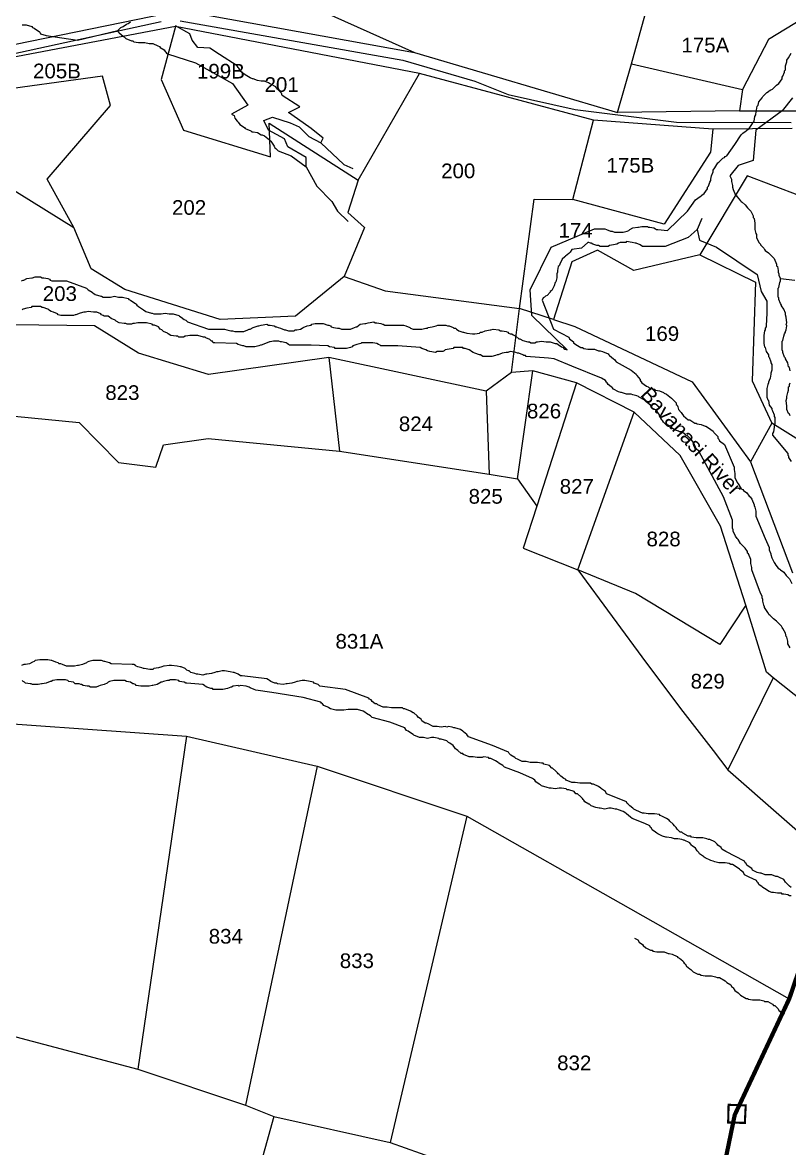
# Model space of a CAD drawing. Header units: inches. Extents: x -72 to 3350, y -615 to 1801.
# Drawn here: x 1236.7 to 1417.4, y 288.4 to 553.7 of the extents above; entities that cross this region are included whole.
import ezdxf
from ezdxf.enums import TextEntityAlignment as Align

# ---------------------------------------------------------------- set-up
doc = ezdxf.new("R2010")
doc.units = ezdxf.units.IN
doc.header["$LTSCALE"] = 15
doc.header["$MEASUREMENT"] = 0
for name, color, linetype in [('BOUNDARY', 5, 'Continuous'), ('PLOT', 255, 'Continuous'), ('PLOT NO', 7, 'Continuous'), ('ROAD', 50, 'Continuous'), ('STONES', 3, 'Continuous'), ('STREAM', 130, 'Continuous')]:
    doc.layers.add(name, color=color, linetype=linetype)
doc.styles.get("Standard").update_dxf_attribs({"font": 'arial.ttf'})

msp = doc.modelspace()

# ---------------------------------------------------------------- linework, layer by layer
at = {"layer": 'BOUNDARY', "const_width": 1}
msp.add_lwpolyline([(1428.23, 355.4), (1417.38, 323.64), (1404.53, 296.27), (1399.21, 270.5), (1394.18, 233.79), (1389.08, 209.09), (1376.12, 155.21), (1370.7, 133.7), (1360.13, 106.29), (1348.64, 77.14), (1330.79, 27.44), (1312.55, -14.82), (1304, -46.59), (1303.28, -49.2), (1302.81, -51.43), (1302.16, -54.71), (1298.75, -69.32)], dxfattribs=at)
at = {"layer": 'PLOT', "color": 0}
for points in [[(1418.08, 528.69), (1399.36, 528.56), (1371.28, 530.64), (1330.27, 541.65), (1272.75, 552.75), (1227.58, 544.21), (1213.92, 535.8), (1205.67, 533.99), (1120.21, 520.26), (1071.43, 511.25), (1073.92, 517.51), (1043.82, 550.01), (989.09, 536.65), (977.63, 576.41), (970.8, 597.9), (977.38, 631.03), (983.71, 661.32), (983.62, 730.22), (994.89, 737.87), (982.03, 751.16), (964.68, 763.72)], [(1400.43, 617.14), (1320.98, 642.96), (1305.09, 640.33), (1285.02, 620.38), (1257.47, 603.18), (1239.85, 589.71), (1278.51, 585.62), (1272.02, 572.21), (1329.03, 546.64), (1376.87, 532.51)], [(1380.21, 543.95), (1400.43, 617.14), (1401.55, 620.62)], [(1467.35, 612.68), (1466.87, 607.43), (1466.02, 607.18), (1455.36, 601.95), (1432.9, 562.17), (1412.52, 549.67), (1406.34, 537.94), (1405.64, 532.9), (1422.11, 532.88)], [(1274.24, 556.48), (1227.65, 547.05), (1213.13, 538.65), (1166.61, 533.99), (1175.92, 553.86), (1196.54, 571.23), (1215.34, 578.93), (1239.85, 589.71)], [(1278.01, 569.55), (1274.24, 556.48), (1329.03, 546.64)], [(1272.75, 552.75), (1269.38, 540.25), (1274.63, 528.3), (1295.11, 522), (1294.85, 529.95), (1315.79, 516.57), (1330.27, 541.65)], [(1405.64, 532.9), (1376.87, 532.51), (1380.21, 543.95), (1406.34, 537.94)], [(1066.46, 490.42), (1121.39, 480.44), (1148.78, 483.37), (1173.55, 482.68), (1193.34, 494.94), (1197.35, 499.86), (1214.87, 518.16), (1228.72, 517.82), (1248.78, 505.41), (1242.53, 516.8), (1257.44, 534.15), (1255.52, 541.06), (1228.05, 537.25), (1213.92, 535.8)], [(1312.53, 493.82), (1322.15, 490.44), (1353.84, 486.32), (1357.3, 512.03), (1366.37, 512.01), (1371.28, 530.64)], [(1399.36, 528.56), (1398.85, 523.11), (1387.91, 506.18), (1366.37, 512.01)], [(1419.9, 512.86), (1407.48, 517.57), (1396.3, 498.98), (1409.39, 492.53), (1408.64, 469.23), (1413.24, 459.25), (1408.28, 450.17), (1418.14, 423.98)], [(1315.79, 516.57), (1313.37, 508.88), (1317.29, 505.39), (1312.53, 493.82), (1301.05, 484.52), (1283.26, 483.72), (1260.8, 490.76), (1252.89, 495.63), (1248.78, 505.41)], [(1446.41, 502.5), (1426.86, 450.76), (1413.24, 459.25)], [(1396.3, 498.98), (1380.72, 495.27), (1372.22, 500.01), (1366.17, 497.32), (1361.83, 483.68), (1353.84, 486.32)], [(1437.54, 380.29), (1413.62, 399.25), (1411.99, 400.63), (1407.12, 416.36), (1401.17, 435.03), (1391.64, 451.65), (1380.8, 461.9), (1367.24, 468.8), (1356.94, 471.62), (1351.94, 471.18), (1353.84, 486.32)], [(1361.83, 483.68), (1366.85, 482.07), (1394.51, 469.05), (1408.28, 450.17)], [(1351.94, 471.18), (1345.96, 466.79), (1308.88, 474.71), (1280.52, 470.73), (1264.01, 475.77), (1253.67, 482.18), (1214.34, 482.68), (1188.38, 479.66), (1166.96, 470.57), (1138.29, 472.17), (1133.08, 472.36), (1126.62, 470.96), (1097, 465.9), (1041.2, 481.25)], [(1214.34, 482.68), (1211.29, 464.75), (1222.62, 459.6), (1234.77, 460.91), (1250.01, 459.46), (1259.34, 450.03), (1268.08, 448.9), (1269.89, 454.19), (1280.41, 455.64), (1311.43, 452.65), (1346.67, 447.26), (1353.3, 446.16), (1357.87, 439.71), (1354.65, 429.84), (1367.58, 424.7), (1383.74, 402.7), (1392.31, 391.33), (1399.46, 382.12), (1402.87, 377.62), (1428.23, 355.4)], [(1308.88, 474.71), (1311.43, 452.65)], [(1353.3, 446.16), (1356.94, 471.62)], [(1367.24, 468.8), (1357.87, 439.71)], [(1345.96, 466.79), (1346.67, 447.26)], [(1407.12, 416.36), (1400.99, 407.14), (1381.18, 419.1), (1367.58, 424.7), (1380.8, 461.9)], [(1413.62, 399.25), (1402.87, 377.62)], [(1215.5, 389.74), (1275.33, 385.55), (1306.15, 378.41), (1341.42, 366.65), (1379.95, 344.81), (1417.38, 323.64)], [(1275.33, 385.55), (1263.86, 307.06)], [(1306.15, 378.41), (1289.25, 298.53)], [(1341.42, 366.65), (1323.32, 289.74)], [(1174.92, 341.16), (1190.61, 326.44), (1263.86, 307.06), (1289.25, 298.53), (1295.93, 295.88), (1323.32, 289.74), (1348.1, 280.99), (1399.21, 270.5)], [(1295.93, 295.88), (1289.52, 273.02), (1276.29, 228.04), (1263.93, 230.94), (1254.16, 195.38), (1244.05, 159.2), (1165.32, 184.37)]]:
    msp.add_lwpolyline(points, dxfattribs=at)
at = {"layer": 'ROAD'}
for points in [[(1115.54, 522.37), (1148.04, 529), (1169.5, 532.02), (1175.75, 533.44), (1204.37, 535.34), (1211.75, 536.06), (1215.31, 538.11), (1230.04, 545.39), (1269.33, 553.92)], [(1273.84, 554.08), (1326.3, 544.83), (1343.32, 539.85), (1351.15, 536.69), (1366.96, 533.21), (1390.8, 530.2), (1417.84, 530.12)]]:
    msp.add_lwpolyline(points, dxfattribs=at)
at = {"layer": 'STONES', "color": 3, "const_width": 0.5}
msp.add_lwpolyline([(1403.08, 298.65), (1402.98, 294.49), (1406.91, 294.38), (1407.12, 298.5), (1403.08, 298.65)], dxfattribs=at)
at = {"layer": 'STREAM', "color": 4, "lineweight": 0}
for points in [[(1236.62, 553.11), (1237, 553.11), (1237.57, 553.11), (1238.89, 552.73), (1239.08, 552.55), (1239.46, 552.36), (1240.21, 551.79), (1240.59, 551.6), (1240.78, 551.41), (1240.97, 551.03), (1242.29, 550.65), (1249.67, 549.52), (1259.12, 551.79), (1259.88, 552.55), (1260.45, 552.73), (1261.2, 553.3), (1261.58, 553.49), (1262.15, 553.87)], [(1306.97, 525.31), (1307.54, 526.45), (1304.7, 528.72), (1301.48, 530.99), (1299.4, 532.5), (1302.05, 533.82), (1297.89, 536.47), (1297.7, 537.04), (1296.95, 537.79), (1296.76, 537.98), (1296.38, 538.55), (1295.24, 539.12), (1294.87, 539.31), (1294.68, 539.5), (1293.73, 539.87), (1293.35, 539.87), (1292.97, 539.87), (1292.03, 540.06), (1291.08, 540.44), (1290.89, 540.44), (1290.33, 540.63), (1289.19, 541.39), (1288.81, 541.58), (1288.62, 541.77), (1287.87, 542.52), (1287.68, 542.9), (1287.49, 543.09), (1287.3, 543.47), (1283.14, 546.12), (1280.87, 547.63), (1278.03, 547.82), (1276.71, 549.52), (1276.14, 551.03), (1272.74, 552.92)], [(1259.12, 551.6), (1259.5, 551.22), (1260.45, 550.47), (1260.64, 550.28), (1261.02, 549.9), (1262.34, 549.33), (1262.72, 549.33), (1262.91, 549.14), (1264.04, 548.95), (1264.42, 548.95), (1264.61, 548.95), (1265.55, 548.95), (1266.5, 548.76), (1266.88, 548.76), (1267.44, 548.76), (1268.58, 548.2), (1268.96, 548.01), (1269.15, 547.82), (1270.09, 547.25), (1270.28, 546.87), (1270.47, 546.68), (1270.66, 546.49), (1270.85, 546.3), (1277.47, 544.22), (1286.17, 539.31), (1289.76, 534.2), (1285.98, 532.12), (1286.54, 531.74), (1286.73, 531.18), (1287.3, 530.42), (1287.49, 530.23), (1287.87, 529.66), (1289, 528.91), (1289.19, 528.72), (1289.57, 528.53), (1290.52, 528.15), (1290.71, 527.96), (1291.08, 527.96), (1292.03, 527.77), (1292.97, 527.2), (1293.16, 527.2), (1293.73, 527.02), (1294.87, 526.07), (1295.05, 525.88), (1295.24, 525.69), (1295.81, 524.75), (1296, 524.56), (1296.19, 524.18), (1296.38, 523.99), (1296.95, 523.42), (1299.97, 522.29), (1303.56, 519.64), (1306.02, 515.1), (1309.62, 511.51), (1310.94, 509.24), (1313.4, 506.78)], [(1236.43, 492.79), (1236.81, 492.98), (1237, 492.98), (1237.75, 493.35), (1238.89, 493.54), (1239.08, 493.54), (1239.65, 493.73), (1240.97, 493.73), (1241.35, 493.54), (1241.73, 493.54), (1242.67, 493.35), (1243.05, 493.17), (1243.24, 492.98), (1243.62, 492.79), (1247.02, 492.79), (1251.75, 491.08), (1252.13, 490.71), (1253.07, 490.14), (1253.26, 489.95), (1253.83, 489.57), (1255.15, 489.19), (1255.34, 489.19), (1255.72, 489), (1256.67, 489), (1257.04, 489), (1257.42, 489), (1258.37, 489.19), (1259.31, 489), (1259.5, 489), (1260.26, 489), (1261.58, 488.63), (1261.77, 488.44), (1262.15, 488.25), (1262.91, 487.68), (1263.28, 487.49), (1263.47, 487.3), (1263.66, 487.11), (1264.04, 486.74), (1264.99, 486.17), (1265.18, 485.98), (1265.74, 485.6), (1267.07, 485.22), (1267.26, 485.22), (1267.63, 485.03), (1268.58, 485.03), (1268.96, 485.03), (1269.34, 485.03), (1270.28, 485.22), (1271.23, 485.03), (1271.42, 485.03), (1272.17, 485.03), (1273.5, 484.66), (1273.69, 484.47), (1274.06, 484.28), (1274.82, 483.71), (1275.2, 483.52), (1275.39, 483.33), (1275.58, 483.14), (1280.49, 481.44), (1284.28, 481.44), (1284.84, 481.25), (1285.79, 481.06), (1286.17, 481.06), (1286.73, 480.87), (1288.06, 480.87), (1288.44, 480.87), (1288.81, 480.87), (1289.76, 481.25), (1290.14, 481.44), (1290.33, 481.44), (1291.08, 481.82), (1292.22, 482.2), (1292.41, 482.2), (1292.97, 482.39), (1294.3, 482.58), (1294.68, 482.39), (1295.05, 482.39), (1296, 482.2), (1296.38, 482.01), (1296.57, 482.01), (1296.95, 481.82), (1297.51, 481.63), (1298.46, 481.25), (1298.65, 481.25), (1299.4, 481.06), (1300.73, 481.06), (1300.92, 481.25), (1301.3, 481.25), (1302.24, 481.44), (1302.62, 481.63), (1302.81, 481.82), (1303.75, 482.2), (1304.7, 482.39), (1304.89, 482.58), (1305.64, 482.76), (1306.97, 482.76), (1307.35, 482.76), (1307.54, 482.76), (1308.67, 482.39), (1308.86, 482.39), (1309.24, 482.2), (1309.43, 482.01), (1309.99, 481.82), (1310.94, 481.63), (1311.32, 481.63), (1311.89, 481.44), (1313.21, 481.44), (1313.59, 481.44), (1313.97, 481.44), (1314.91, 481.82), (1315.29, 482.01), (1315.48, 482.01), (1316.23, 482.58), (1317.37, 482.76), (1317.56, 482.76), (1318.13, 482.95), (1319.45, 483.14), (1319.83, 482.95), (1320.21, 482.95), (1321.15, 482.76), (1321.53, 482.58), (1321.72, 482.58), (1322.1, 482.39), (1326.07, 482.39), (1326.45, 482.39), (1327.01, 482.2), (1327.96, 481.82), (1328.15, 481.63), (1328.72, 481.44), (1330.04, 481.44), (1330.42, 481.44), (1330.8, 481.44), (1331.74, 481.63), (1332.12, 481.63), (1332.31, 481.82), (1333.25, 482.01), (1334.2, 482.2), (1334.58, 482.39), (1335.15, 482.39), (1336.47, 482.39), (1336.85, 482.2), (1337.23, 482.2), (1338.17, 481.82), (1338.36, 481.63), (1338.74, 481.63), (1338.93, 481.44), (1339.5, 481.06), (1340.44, 480.68), (1340.63, 480.68), (1341.39, 480.49), (1342.71, 480.31), (1342.9, 480.31), (1343.28, 480.31), (1344.41, 480.49), (1344.6, 480.68), (1344.98, 480.68), (1345.74, 481.06), (1346.87, 481.25), (1347.06, 481.25), (1347.63, 481.44), (1348.95, 481.25), (1349.33, 481.06), (1349.71, 481.06), (1350.65, 480.87), (1351.03, 480.68), (1351.22, 480.49), (1351.6, 480.31), (1351.98, 480.31), (1352.35, 480.12), (1352.92, 479.74), (1353.68, 479.17), (1353.87, 479.17), (1354.62, 478.79), (1355.76, 478.41), (1356.14, 478.41), (1356.51, 478.23), (1357.46, 478.23), (1357.84, 478.41), (1358.03, 478.41), (1358.97, 478.6), (1360.11, 478.41), (1360.3, 478.41), (1361.05, 478.41), (1362.19, 478.04), (1362.57, 478.04), (1362.94, 477.85), (1363.7, 477.28), (1364.08, 477.09), (1364.27, 476.9), (1364.46, 476.71), (1365.02, 476.52), (1356.7, 484.66), (1356.33, 490.71), (1361.24, 500.73), (1371.45, 505.08), (1373.91, 505.08), (1374.29, 504.89), (1375.24, 504.51), (1375.61, 504.51), (1376.18, 504.32), (1377.51, 504.32), (1377.88, 504.32), (1378.26, 504.32), (1379.21, 504.51), (1379.59, 504.7), (1379.78, 504.89), (1380.53, 505.27), (1381.67, 505.46), (1381.86, 505.46), (1382.61, 505.65), (1383.94, 505.65), (1384.12, 505.46), (1384.5, 505.46), (1385.45, 505.27), (1385.83, 505.08), (1386.02, 504.89), (1386.39, 504.89), (1388.66, 504.7), (1393.39, 509.24), (1395.28, 511.89), (1395.85, 512.27), (1396.61, 512.83), (1396.79, 513.02), (1397.36, 513.4), (1398.12, 514.53), (1398.12, 514.91), (1398.31, 515.1), (1398.69, 516.05), (1398.88, 516.43), (1398.88, 516.8), (1399.06, 517.56), (1399.44, 518.51), (1399.44, 518.88), (1399.82, 519.45), (1400.58, 520.59), (1400.77, 520.78), (1400.96, 520.96), (1401.71, 521.72), (1402.09, 521.91), (1402.28, 522.1), (1402.66, 522.29), (1404.55, 524.94), (1406.06, 527.2), (1406.44, 527.58), (1407.2, 528.15), (1407.39, 528.34), (1407.95, 528.72), (1408.71, 529.85), (1408.9, 530.23), (1409.09, 530.42), (1409.28, 531.55), (1409.47, 531.93), (1409.47, 532.12), (1409.65, 533.07), (1409.84, 534.01), (1410.03, 534.2), (1410.22, 534.96), (1410.98, 535.9), (1411.17, 536.28), (1411.36, 536.47), (1412.11, 537.23), (1412.49, 537.42), (1412.68, 537.61), (1413.06, 537.79), (1413.44, 537.98), (1414.19, 538.74), (1414.38, 538.93), (1414.95, 539.31), (1415.71, 540.44), (1415.71, 540.82), (1415.89, 541.01), (1416.27, 541.96), (1416.27, 542.33), (1416.46, 542.52), (1416.46, 543.47), (1416.84, 544.41), (1416.84, 544.79), (1417.22, 545.36), (1417.79, 546.49)], [(1418.16, 535.9), (1415.71, 532.88), (1409.47, 528.34), (1408.9, 521.15), (1405.3, 520.02), (1403.41, 517.56), (1403.79, 516.8), (1403.79, 516.24), (1403.98, 515.29), (1403.98, 514.91), (1404.17, 514.35), (1404.74, 513.02), (1404.93, 512.83), (1405.12, 512.64), (1405.87, 511.7), (1406.06, 511.51), (1406.25, 511.32), (1407.01, 510.75), (1407.57, 510), (1407.76, 509.81), (1408.33, 509.24), (1408.9, 508.1), (1408.9, 507.73), (1409.09, 507.54), (1409.28, 506.4), (1409.28, 506.02), (1409.28, 505.84), (1409.28, 505.46), (1409.28, 504.89), (1409.47, 503.94), (1409.65, 503.76), (1409.65, 503), (1410.22, 501.86), (1410.6, 501.49), (1410.6, 501.3), (1411.36, 500.54), (1411.55, 500.16), (1411.73, 499.97), (1412.49, 499.41), (1413.25, 498.65), (1413.44, 498.46), (1413.81, 498.08), (1414.38, 496.76), (1414.38, 496.38), (1414.57, 496.19), (1414.76, 495.25), (1414.76, 494.87), (1414.95, 494.49), (1414.95, 494.11), (1415.33, 493.35)], [(1303.56, 519.64), (1303.56, 521.91), (1299.22, 524.37), (1298.46, 526.26), (1294.68, 528.34), (1293.54, 530.61), (1295.62, 531.37), (1299.78, 530.04), (1301.86, 529.1), (1304.13, 526.83), (1306.97, 525.31), (1312.45, 520.21), (1314.53, 519.26)], [(1396.79, 507.54), (1395.66, 504.89), (1393.58, 503), (1388.1, 500.92), (1382.99, 500.92), (1382.8, 500.92), (1382.23, 501.3), (1381.29, 501.68), (1381.1, 501.68), (1380.34, 501.86), (1379.02, 502.05), (1378.83, 501.86), (1378.45, 501.86), (1377.51, 501.86), (1377.13, 501.68), (1376.75, 501.49), (1375.99, 501.3), (1375.05, 501.11), (1374.67, 500.92), (1374.1, 500.92), (1372.78, 500.92), (1372.4, 501.11), (1372.02, 501.11), (1371.08, 501.49), (1370.7, 501.68), (1370.51, 501.68), (1370.13, 501.86), (1369.94, 501.86), (1368.43, 500.54), (1366.16, 500.16), (1365.78, 499.59), (1365.4, 499.22), (1364.65, 498.65), (1364.46, 498.46), (1363.89, 497.89), (1363.32, 496.76), (1363.13, 496.38), (1362.94, 496.19), (1362.76, 495.25), (1362.76, 494.87), (1362.57, 494.49), (1362.57, 493.54), (1362.38, 492.6), (1362.19, 492.41), (1362, 491.65), (1361.43, 490.52), (1361.05, 490.33), (1361.05, 490.14), (1360.3, 489.38), (1359.92, 489.19), (1359.73, 489), (1359.35, 488.82), (1359.16, 488.25), (1361.81, 481.44), (1365.4, 479.55), (1365.59, 479.17), (1366.54, 478.41), (1366.54, 478.23), (1367.1, 477.85), (1368.24, 477.09), (1368.62, 477.09), (1369, 476.9), (1369.94, 476.71), (1370.32, 476.71), (1370.51, 476.71), (1371.45, 476.71), (1372.4, 476.33), (1372.78, 476.33), (1373.35, 476.15), (1374.67, 475.58), (1374.86, 475.39), (1375.05, 475.2), (1375.99, 474.44), (1376.18, 474.25), (1376.37, 474.07), (1376.56, 473.69), (1380.15, 471.8), (1381.29, 470.85), (1381.48, 470.47), (1382.23, 469.53), (1382.23, 469.34), (1382.61, 468.77), (1383.75, 468.01), (1384.12, 467.82), (1384.31, 467.64), (1385.26, 467.26), (1385.64, 467.26), (1385.83, 467.07), (1386.77, 466.88), (1387.72, 466.5), (1387.91, 466.31), (1388.47, 466.12), (1389.61, 465.18), (1389.8, 464.99), (1389.99, 464.8), (1390.74, 464.04), (1390.74, 463.66), (1390.93, 463.48), (1391.12, 463.1), (1391.31, 462.53), (1391.88, 461.77), (1392.07, 461.58), (1392.45, 461.02), (1393.58, 460.07), (1393.96, 460.07), (1394.15, 459.88), (1395.09, 459.31), (1395.47, 459.31), (1395.66, 459.13), (1396.61, 458.94), (1397.55, 458.56), (1397.74, 458.56), (1398.31, 458.18), (1399.44, 457.42), (1399.63, 457.05), (1399.82, 456.86), (1400.58, 456.1), (1400.58, 455.72), (1400.77, 455.53), (1400.96, 455.15), (1402.09, 454.21), (1404.36, 448.91), (1404.36, 448.35), (1404.55, 447.4), (1404.55, 447.21), (1404.55, 446.46), (1405.12, 445.32), (1405.3, 444.94), (1405.49, 444.75), (1406.06, 443.81), (1406.44, 443.62), (1406.63, 443.43), (1407.39, 442.86), (1407.95, 442.11), (1408.14, 441.92), (1408.52, 441.35), (1409.09, 440.03), (1409.09, 439.84), (1409.28, 439.46), (1409.47, 438.51), (1409.47, 438.13), (1409.47, 437.76), (1409.47, 437.38), (1411.73, 432.08), (1412.68, 430), (1412.68, 429.44), (1413.06, 428.49), (1413.06, 428.3), (1413.25, 427.54), (1413.81, 426.41), (1414, 426.22), (1414.19, 425.84), (1414.76, 425.09), (1415.14, 424.9), (1415.33, 424.71), (1416.08, 424.14), (1416.65, 423.38), (1416.84, 423.2), (1417.41, 422.63), (1417.98, 421.49)], [(1395.66, 504.89), (1396.23, 502.43), (1400.2, 500.73), (1409.84, 494.3), (1410.79, 490.33), (1412.11, 488.06), (1412.11, 485.22), (1411.92, 482.2), (1411.92, 482.01), (1411.73, 481.63), (1411.73, 481.25), (1411.55, 481.06), (1411.36, 479.93), (1411.36, 479.74), (1411.36, 479.36), (1411.36, 478.04), (1411.55, 477.28), (1411.73, 477.09), (1411.92, 476.15), (1412.49, 475.39), (1412.49, 475.01), (1412.68, 474.82), (1413.06, 473.69), (1413.06, 473.5), (1413.25, 473.12), (1413.25, 471.8), (1413.06, 471.04), (1413.06, 470.85), (1412.87, 469.9), (1412.68, 469.34), (1412.49, 468.96), (1412.49, 468.77), (1412.3, 468.39), (1412.11, 467.45), (1412.11, 467.07), (1412.11, 466.69), (1412.11, 465.37), (1412.3, 464.8), (1412.49, 464.61), (1412.68, 463.48), (1413.25, 462.72), (1413.25, 462.53), (1413.44, 462.15), (1413.81, 461.21), (1413.81, 460.83), (1414, 460.64), (1414, 459.31), (1413.81, 458.56), (1413.81, 458.37), (1413.63, 457.23), (1413.44, 456.86), (1413.44, 456.48), (1417.03, 452.13), (1417.03, 451.75), (1417.22, 451.56), (1417.22, 451.18), (1417.79, 450.24)], [(1417.6, 471.61), (1417.41, 472.36), (1417.22, 472.55), (1417.03, 473.5), (1416.46, 474.44), (1416.46, 474.63), (1416.27, 474.82), (1415.89, 475.96), (1415.89, 476.15), (1415.71, 476.52), (1415.71, 477.85), (1415.71, 478.6), (1415.89, 478.79), (1416.08, 479.74), (1416.27, 480.31), (1416.46, 480.68), (1416.46, 480.87), (1416.65, 481.25), (1416.84, 482.2), (1416.65, 482.58), (1416.84, 482.95), (1416.65, 484.28), (1416.46, 484.84), (1416.46, 485.22), (1416.08, 486.17), (1415.52, 486.92), (1415.52, 487.11), (1415.33, 487.49), (1414.95, 488.44), (1414.95, 488.82), (1414.76, 489), (1414.76, 490.33), (1414.76, 491.08), (1414.95, 491.27), (1415.14, 492.41), (1415.33, 492.79), (1415.33, 493.35), (1418.73, 492.98)], [(1417.6, 406.36), (1417.03, 407.31), (1417.03, 407.88), (1416.84, 408.82), (1416.65, 409.01), (1416.46, 409.77), (1415.89, 410.9), (1415.71, 411.09), (1415.52, 411.47), (1414.76, 412.23), (1414.57, 412.42), (1414.38, 412.61), (1413.63, 413.17), (1412.87, 413.93), (1412.68, 414.12), (1412.3, 414.69), (1411.55, 415.82), (1411.55, 416.01), (1411.36, 416.39), (1411.17, 417.33), (1411.17, 417.71), (1410.98, 418.09), (1410.98, 418.47), (1410.6, 419.22), (1408.52, 424.71), (1408.52, 425.28), (1408.33, 426.22), (1408.33, 426.6), (1408.33, 427.17), (1407.76, 428.49), (1407.57, 428.68), (1407.57, 429.06), (1407.01, 429.81), (1406.63, 430.19), (1406.44, 430.38), (1405.87, 430.95), (1405.3, 431.89), (1405.12, 432.08), (1404.74, 432.65), (1404.17, 433.79), (1404.17, 434.16), (1403.98, 434.54), (1403.98, 435.49), (1403.98, 435.87), (1403.98, 436.05), (1403.98, 436.43), (1401.9, 441.92), (1396.04, 452.7), (1395.47, 453.26), (1395.28, 453.64), (1394.9, 454.59), (1394.71, 454.78), (1394.34, 455.34), (1393.39, 456.29), (1393.01, 456.48), (1392.82, 456.67), (1391.88, 457.23), (1391.5, 457.23), (1391.31, 457.42), (1390.55, 457.61), (1389.61, 458.18), (1389.42, 458.37), (1388.66, 458.56), (1387.72, 459.5), (1387.53, 459.88), (1387.34, 460.07), (1386.77, 461.02), (1386.77, 461.21), (1386.58, 461.58), (1386.39, 461.77), (1386.02, 462.34), (1384.88, 462.91), (1384.69, 463.48), (1383.94, 464.04), (1383.75, 464.23), (1383.18, 464.8), (1382.04, 465.37), (1381.86, 465.56), (1381.48, 465.74), (1380.53, 465.93), (1380.15, 466.12), (1379.96, 466.12), (1379.02, 466.12), (1377.88, 466.5), (1377.7, 466.5), (1377.13, 466.69), (1375.99, 467.26), (1375.61, 467.64), (1375.43, 467.82), (1374.67, 468.39), (1374.48, 468.77), (1374.29, 468.96), (1374.1, 469.34), (1373.16, 469.9), (1366.16, 472.74), (1362, 474.44), (1360.68, 474.63), (1355.38, 475.01), (1355.19, 475.2), (1354.81, 475.2), (1354.62, 475.39), (1353.68, 475.77), (1353.3, 475.77), (1352.92, 475.96), (1351.6, 476.15), (1351.03, 475.96), (1350.65, 475.96), (1349.71, 475.77), (1348.76, 475.39), (1348.57, 475.39), (1348.19, 475.2), (1347.25, 475.01), (1346.87, 475.01), (1346.49, 475.01), (1345.17, 475.01), (1344.6, 475.39), (1344.41, 475.39), (1343.28, 475.77), (1342.9, 475.96), (1342.52, 476.15), (1342.33, 476.33), (1341.95, 476.52), (1341.01, 476.9), (1340.63, 476.9), (1340.44, 477.09), (1339.12, 477.09), (1338.36, 477.09), (1338.17, 476.9), (1337.23, 476.71), (1336.28, 476.52), (1336.09, 476.33), (1335.71, 476.15), (1334.58, 476.15), (1334.39, 476.15), (1334.01, 475.96), (1332.69, 476.15), (1332.12, 476.33), (1331.74, 476.52), (1330.8, 476.9), (1330.42, 477.09), (1325.12, 477.47), (1321.15, 477.47), (1320.96, 477.66), (1320.58, 477.85), (1320.21, 478.04), (1319.26, 478.23), (1318.88, 478.23), (1318.69, 478.23), (1317.37, 478.23), (1316.61, 478.23), (1316.42, 478.04), (1315.48, 477.85), (1314.53, 477.47), (1314.34, 477.28), (1313.97, 477.09), (1313.02, 476.9), (1312.64, 476.9), (1312.26, 476.9), (1310.94, 476.9), (1310.37, 476.9), (1310.18, 477.09), (1309.05, 477.28), (1308.67, 477.47), (1304.7, 477.66), (1299.59, 477.66), (1299.4, 477.85), (1299.03, 478.04), (1298.84, 478.23), (1297.7, 478.41), (1297.51, 478.41), (1297.13, 478.6), (1295.81, 478.6), (1295.05, 478.41), (1294.87, 478.41), (1293.92, 478.04), (1292.97, 477.66), (1292.79, 477.66), (1292.41, 477.47), (1291.46, 477.28), (1291.08, 477.28), (1290.71, 477.28), (1289.38, 477.28), (1288.81, 477.47), (1288.62, 477.47), (1287.49, 477.85), (1287.11, 478.04), (1282.01, 478.23), (1281.63, 478.23), (1281.44, 478.6), (1281.25, 478.6), (1280.87, 478.98), (1279.93, 479.36), (1279.74, 479.55), (1279.36, 479.55), (1278.03, 479.93), (1277.47, 479.93), (1277.09, 479.93), (1276.14, 479.93), (1275.2, 479.74), (1275.01, 479.74), (1274.63, 479.55), (1273.5, 479.55), (1273.31, 479.74), (1272.93, 479.74), (1271.61, 479.93), (1271.04, 480.31), (1270.85, 480.49), (1269.9, 480.87), (1269.53, 481.25), (1269.15, 481.44), (1268.96, 481.63), (1268.77, 482.01), (1267.82, 482.39), (1267.44, 482.39), (1267.26, 482.58), (1265.93, 482.95), (1265.18, 482.95), (1264.99, 482.95), (1263.85, 482.95), (1263.1, 482.76), (1262.72, 482.76), (1262.34, 482.58), (1261.39, 482.58), (1261.02, 482.76), (1260.64, 482.76), (1259.5, 482.95), (1258.75, 483.33), (1258.56, 483.52), (1257.61, 483.9), (1257.23, 484.28), (1256.85, 484.47), (1255.91, 484.47), (1255.72, 484.66), (1255.34, 484.84), (1255.15, 485.03), (1254.21, 485.41), (1253.83, 485.41), (1253.45, 485.41), (1252.13, 485.6), (1251.56, 485.41), (1251.18, 485.41), (1250.24, 485.22), (1249.29, 484.84), (1249.1, 484.84), (1248.72, 484.66), (1247.78, 484.66), (1247.4, 484.66), (1247.02, 484.66), (1245.7, 484.66), (1245.13, 484.84), (1244.94, 485.03), (1244, 485.41), (1243.43, 485.6), (1243.05, 485.79), (1242.86, 485.98), (1242.67, 486.17), (1241.54, 486.55), (1241.35, 486.55), (1240.97, 486.74), (1239.65, 486.74), (1238.89, 486.74), (1238.7, 486.55), (1237.75, 486.36), (1236.81, 486.17), (1236.62, 485.98)], [(1417.6, 461.02), (1417.41, 461.39), (1417.22, 461.58), (1416.84, 462.53), (1416.84, 462.91), (1416.84, 463.29), (1416.65, 464.61), (1416.84, 465.18), (1416.84, 465.56), (1417.03, 466.5), (1417.22, 467.07), (1417.22, 467.26), (1417.22, 467.82), (1417.41, 468.01), (1417.41, 468.39), (1417.6, 468.77)], [(1417.79, 349.82), (1417.41, 350.2), (1416.65, 350.96), (1416.46, 351.14), (1416.08, 351.71), (1414.95, 352.28), (1414.57, 352.47), (1414.19, 352.47), (1413.25, 352.85), (1412.87, 352.85), (1412.68, 352.85), (1411.73, 352.85), (1410.79, 353.23), (1410.41, 353.23), (1409.84, 353.41), (1408.71, 353.98), (1408.52, 354.36), (1408.14, 354.55), (1407.39, 355.12), (1407.2, 355.49), (1407.01, 355.68), (1406.82, 356.06), (1402.47, 358.33), (1401.52, 358.9), (1401.33, 359.28), (1400.58, 359.84), (1400.39, 360.03), (1399.82, 360.6), (1398.69, 361.17), (1398.31, 361.17), (1397.93, 361.36), (1396.98, 361.55), (1396.61, 361.55), (1396.42, 361.55), (1395.47, 361.55), (1394.34, 361.73), (1394.15, 361.92), (1393.58, 361.92), (1392.26, 362.68), (1392.07, 362.87), (1391.69, 362.87), (1390.93, 363.63), (1390.74, 364), (1390.55, 364.19), (1390.37, 364.38), (1389.99, 364.76), (1389.23, 365.52), (1389.04, 365.71), (1388.47, 366.08), (1387.34, 366.65), (1386.96, 366.84), (1386.77, 367.03), (1385.64, 367.22), (1385.26, 367.22), (1385.07, 367.22), (1384.12, 367.22), (1383.18, 367.41), (1382.8, 367.41), (1382.23, 367.6), (1381.1, 368.16), (1380.72, 368.35), (1380.53, 368.54), (1379.78, 369.11), (1379.4, 369.49), (1379.21, 369.68), (1379.02, 370.06), (1378.07, 370.43), (1374.29, 371.95), (1374.1, 372.51), (1373.16, 373.08), (1372.97, 373.27), (1372.4, 373.65), (1371.27, 374.22), (1370.89, 374.22), (1370.51, 374.41), (1369.56, 374.41), (1369.19, 374.41), (1369, 374.41), (1368.05, 374.41), (1366.92, 374.59), (1366.73, 374.59), (1366.16, 374.59), (1364.84, 375.16), (1364.65, 375.35), (1364.27, 375.54), (1363.51, 376.11), (1363.13, 376.49), (1362.94, 376.67), (1362.76, 376.86), (1362.38, 377.24), (1361.62, 378), (1361.43, 378), (1360.86, 378.57), (1359.54, 378.94), (1359.35, 379.13), (1358.97, 379.13), (1358.03, 379.32), (1357.65, 379.32), (1357.27, 379.32), (1356.33, 379.32), (1355.38, 379.51), (1355.19, 379.51), (1354.43, 379.51), (1353.3, 380.08), (1352.92, 380.27), (1352.73, 380.46), (1351.79, 381.02), (1351.6, 381.21), (1351.41, 381.4), (1351.22, 381.78), (1347.44, 383.29), (1341.76, 385.37), (1341.39, 385.94), (1340.63, 386.51), (1340.44, 386.7), (1339.87, 387.08), (1338.55, 387.45), (1338.36, 387.45), (1337.98, 387.64), (1337.04, 387.83), (1336.66, 387.64), (1336.28, 387.83), (1335.33, 387.64), (1334.39, 387.83), (1334.2, 387.83), (1333.44, 387.83), (1332.31, 388.4), (1331.93, 388.59), (1331.55, 388.59), (1330.8, 389.16), (1330.61, 389.53), (1330.42, 389.72), (1330.04, 389.91), (1329.66, 390.29), (1328.91, 391.05), (1328.72, 391.05), (1328.15, 391.42), (1326.82, 391.99), (1326.45, 391.99), (1326.26, 392.18), (1325.12, 392.18), (1324.93, 392.18), (1324.56, 392.18), (1323.61, 392.18), (1322.66, 392.37), (1322.48, 392.37), (1321.72, 392.37), (1320.4, 392.94), (1320.21, 393.13), (1319.83, 393.13), (1319.07, 393.69), (1318.88, 394.07), (1318.5, 394.26), (1318.31, 394.45), (1312.83, 396.53), (1306.78, 397.29), (1306.4, 397.67), (1305.46, 398.04), (1305.27, 398.23), (1304.51, 398.42), (1303.19, 398.61), (1303, 398.61), (1302.62, 398.61), (1301.48, 398.42), (1301.3, 398.42), (1300.92, 398.23), (1300.16, 398.04), (1299.03, 397.85), (1298.84, 397.85), (1298.08, 397.67), (1296.76, 397.85), (1296.57, 398.04), (1296.19, 398.04), (1295.24, 398.42), (1294.87, 398.61), (1294.68, 398.8), (1294.3, 398.99), (1288.44, 399.75), (1288.06, 399.75), (1287.49, 400.12), (1286.54, 400.5), (1286.36, 400.5), (1285.6, 400.69), (1284.28, 400.88), (1284.09, 400.88), (1283.71, 400.88), (1282.76, 400.69), (1282.38, 400.69), (1282.01, 400.5), (1281.25, 400.31), (1280.12, 400.12), (1279.93, 400.12), (1279.17, 399.93), (1278.03, 400.12), (1277.66, 400.12), (1277.28, 400.31), (1276.33, 400.5), (1275.95, 400.88), (1275.77, 400.88), (1275.39, 401.07), (1275.01, 401.45), (1274.06, 401.83), (1273.87, 401.83), (1273.12, 402.01), (1271.79, 402.2), (1271.42, 402.2), (1271.23, 402.2), (1270.09, 402.01), (1269.9, 402.01), (1269.53, 401.83), (1268.77, 401.64), (1267.63, 401.45), (1267.44, 401.26), (1266.69, 401.26), (1265.36, 401.45), (1265.18, 401.45), (1264.8, 401.64), (1263.85, 401.83), (1263.47, 402.01), (1263.28, 402.2), (1262.91, 402.39), (1262.53, 402.39), (1257.61, 402.58), (1257.23, 402.77), (1256.1, 403.15), (1255.91, 403.15), (1255.34, 403.34), (1254.02, 403.34), (1253.64, 403.34), (1253.26, 403.34), (1252.32, 403.15), (1251.94, 402.96), (1251.75, 402.77), (1250.8, 402.39), (1249.86, 402.2), (1249.67, 402.2), (1248.91, 402.01), (1247.59, 402.01), (1247.21, 402.01), (1247.02, 402.01), (1246.08, 402.39), (1245.7, 402.58), (1245.32, 402.58), (1245.13, 402.77), (1244.56, 402.96), (1243.62, 403.34), (1243.43, 403.34), (1242.67, 403.53), (1241.35, 403.53), (1240.97, 403.53), (1240.78, 403.53), (1239.65, 403.34), (1239.46, 403.15), (1239.08, 402.96), (1238.32, 402.58), (1237.38, 402.39), (1237, 402.39), (1236.43, 402.2)], [(1417.79, 347.93), (1417.41, 347.93), (1417.03, 348.12), (1416.08, 348.31), (1415.71, 348.31), (1415.52, 348.5), (1414.57, 348.5), (1413.63, 348.69), (1413.25, 348.69), (1412.68, 348.88), (1411.55, 349.63), (1411.17, 349.82), (1410.98, 350.01), (1410.22, 350.58), (1410.03, 350.96), (1409.84, 351.14), (1409.65, 351.52), (1407.95, 352.28), (1406.82, 352.85), (1406.63, 353.41), (1405.87, 353.98), (1405.68, 354.17), (1405.12, 354.55), (1403.98, 355.31), (1403.6, 355.31), (1403.22, 355.49), (1402.28, 355.68), (1401.9, 355.68), (1401.71, 355.68), (1400.77, 355.68), (1399.82, 355.87), (1399.44, 356.06), (1398.88, 356.25), (1397.55, 356.82), (1397.36, 357.01), (1397.17, 357.2), (1396.23, 357.76), (1396.04, 358.14), (1395.85, 358.33), (1395.66, 358.52), (1395.28, 359.09), (1394.53, 359.65), (1394.34, 359.84), (1393.96, 360.41), (1392.63, 360.98), (1392.45, 360.98), (1392.07, 361.17), (1391.12, 361.36), (1390.74, 361.36), (1390.37, 361.36), (1389.61, 361.55), (1388.47, 361.73), (1388.29, 361.73), (1387.53, 361.92), (1386.39, 362.49), (1386.2, 362.68), (1385.83, 362.87), (1385.07, 363.44), (1384.88, 363.82), (1384.69, 364), (1384.5, 364.38), (1383.37, 364.95), (1380.34, 366.08), (1379.96, 366.46), (1379.02, 367.22), (1378.83, 367.41), (1378.26, 367.79), (1377.13, 368.16), (1376.75, 368.35), (1376.37, 368.35), (1375.43, 368.54), (1375.05, 368.54), (1374.86, 368.54), (1373.91, 368.35), (1372.78, 368.54), (1372.59, 368.54), (1371.83, 368.73), (1370.7, 369.11), (1370.32, 369.49), (1370.13, 369.49), (1369.19, 370.06), (1369, 370.43), (1368.81, 370.62), (1368.62, 370.81), (1368.24, 371.19), (1367.48, 371.95), (1367.1, 371.95), (1366.73, 372.51), (1365.4, 372.89), (1365.02, 372.89), (1364.84, 373.08), (1363.7, 373.27), (1363.32, 373.27), (1363.13, 373.27), (1362.19, 373.08), (1361.24, 373.27), (1360.86, 373.27), (1360.3, 373.46), (1358.97, 373.84), (1358.78, 374.03), (1358.41, 374.22), (1357.65, 374.78), (1357.46, 375.16), (1357.08, 375.35), (1356.89, 375.54), (1353.87, 376.86), (1350.27, 378.19), (1349.9, 378.57), (1348.95, 379.13), (1348.76, 379.32), (1348.19, 379.7), (1347.06, 380.27), (1346.68, 380.27), (1346.49, 380.46), (1345.36, 380.65), (1344.98, 380.46), (1344.79, 380.46), (1343.84, 380.46), (1342.9, 380.65), (1342.52, 380.65), (1341.95, 380.65), (1340.63, 381.21), (1340.44, 381.4), (1340.06, 381.4), (1339.31, 382.16), (1338.93, 382.35), (1338.74, 382.54), (1338.55, 382.73), (1338.17, 383.29), (1337.41, 383.86), (1337.04, 384.05), (1336.66, 384.43), (1335.33, 384.81), (1334.96, 384.81), (1334.77, 385), (1333.63, 385.18), (1333.25, 385.18), (1333.07, 385.18), (1332.12, 385), (1331.17, 385.18), (1330.8, 385.18), (1330.23, 385.18), (1328.91, 385.75), (1328.72, 385.94), (1328.34, 386.13), (1327.58, 386.7), (1327.2, 386.89), (1327.01, 387.08), (1326.82, 387.45), (1323.23, 388.78), (1319.07, 389.91), (1318.69, 390.29), (1317.75, 390.86), (1317.56, 391.05), (1316.99, 391.42), (1315.67, 391.8), (1315.29, 391.8), (1314.91, 391.8), (1313.97, 391.8), (1313.59, 391.8), (1313.4, 391.8), (1312.45, 391.61), (1311.51, 391.61), (1311.13, 391.61), (1310.56, 391.61), (1309.24, 391.99), (1308.86, 392.18), (1308.67, 392.37), (1307.72, 392.75), (1307.35, 393.13), (1307.16, 393.32), (1306.97, 393.51), (1302.81, 394.64), (1295.43, 395.77), (1291.65, 396.34), (1291.27, 396.53), (1290.33, 396.91), (1290.14, 397.1), (1289.38, 397.29), (1288.06, 397.48), (1287.68, 397.29), (1287.49, 397.48), (1286.36, 397.29), (1285.98, 397.1), (1285.79, 397.1), (1285.03, 396.72), (1283.9, 396.53), (1283.71, 396.53), (1282.95, 396.53), (1281.63, 396.53), (1281.44, 396.72), (1281.06, 396.72), (1280.12, 397.1), (1279.74, 397.29), (1279.55, 397.48), (1279.17, 397.67), (1275.39, 398.04), (1275.2, 398.04), (1274.82, 398.23), (1273.69, 398.42), (1273.5, 398.61), (1272.74, 398.8), (1271.42, 398.8), (1271.23, 398.61), (1270.85, 398.61), (1269.9, 398.42), (1269.53, 398.23), (1269.34, 398.23), (1268.39, 397.67), (1267.44, 397.48), (1267.26, 397.48), (1266.5, 397.29), (1265.18, 397.29), (1264.8, 397.29), (1264.61, 397.29), (1263.47, 397.48), (1263.28, 397.67), (1262.91, 397.85), (1262.72, 397.85), (1262.15, 398.23), (1261.2, 398.42), (1260.83, 398.61), (1260.26, 398.61), (1258.93, 398.61), (1258.56, 398.61), (1258.18, 398.61), (1257.23, 398.42), (1256.85, 398.23), (1256.67, 398.04), (1255.91, 397.67), (1254.96, 397.48), (1254.59, 397.29), (1254.02, 397.1), (1252.69, 397.1), (1252.32, 397.29), (1251.94, 397.29), (1250.99, 397.48), (1250.61, 397.67), (1250.43, 397.67), (1250.05, 397.85), (1249.86, 397.85), (1249.1, 397.85), (1248.72, 398.23), (1247.59, 398.42), (1247.4, 398.61), (1246.83, 398.8), (1245.51, 398.8), (1245.13, 398.8), (1244.75, 398.8), (1243.81, 398.61), (1243.43, 398.42), (1243.24, 398.42), (1242.29, 398.04), (1241.35, 397.85), (1241.16, 397.85), (1240.4, 397.67), (1239.08, 397.67), (1238.7, 397.85), (1238.51, 397.85), (1237.38, 398.04), (1237.19, 398.23), (1236.81, 398.42), (1236.62, 398.61)], [(1380.91, 337.91), (1381.67, 337.53), (1382.04, 336.96), (1382.8, 336.39), (1382.99, 336.21), (1383.56, 335.64), (1384.69, 335.07), (1385.07, 335.07), (1385.26, 334.88), (1386.2, 334.69), (1386.58, 334.69), (1386.96, 334.69), (1387.91, 334.69), (1388.85, 334.31), (1389.04, 334.31), (1389.8, 334.13), (1390.93, 333.56), (1391.12, 333.37), (1391.5, 333.18), (1392.26, 332.61), (1392.45, 332.23), (1392.63, 332.04), (1392.82, 331.86), (1393.2, 331.29), (1393.96, 330.72), (1394.15, 330.53), (1394.71, 329.96), (1395.85, 329.4), (1396.23, 329.4), (1396.61, 329.21), (1397.55, 329.02), (1397.93, 329.02), (1398.12, 329.02), (1399.06, 329.02), (1400.01, 328.83), (1400.39, 328.64), (1400.96, 328.64), (1402.28, 327.88), (1402.47, 327.7), (1402.66, 327.51), (1403.6, 326.94), (1403.79, 326.56), (1403.98, 326.37), (1404.17, 326.18), (1404.55, 325.62), (1405.3, 325.05), (1405.49, 324.86), (1405.87, 324.48), (1407.2, 323.72), (1407.57, 323.72), (1407.76, 323.53), (1408.71, 323.35), (1409.09, 323.35), (1409.47, 323.35), (1410.41, 323.35), (1411.36, 323.16), (1411.55, 322.97), (1412.3, 322.97), (1413.44, 322.4), (1413.63, 322.02), (1414, 322.02), (1414.76, 321.27), (1414.95, 320.89), (1415.14, 320.7), (1415.33, 320.51), (1416.27, 320.13)]]:
    msp.add_lwpolyline(points, dxfattribs=at)

# ---------------------------------------------------------------- texts
at = {"layer": 'PLOT NO'}
for s, p in [('175A', (1397.6, 548.35)), ('205B', (1244.81, 542.26)), ('199B', (1283.45, 542.22)), ('201', (1297.76, 539.07)), ('200', (1339.37, 518.73)), ('175B', (1379.94, 520.05)), ('202', (1275.95, 510.1)), ('174', (1367.04, 504.7)), ('203', (1245.49, 489.8)), ('169', (1387.41, 480.37)), ('823', (1260.23, 466.48)), ('826', (1359.59, 462.13)), ('824', (1329.41, 459.12)), ('827', (1367.31, 444.38)), ('825', (1345.84, 442.03)), ('828', (1387.77, 431.98)), ('831A', (1316.08, 407.87)), ('829', (1398.16, 398.47)), ('834', (1284.6, 338.36)), ('833', (1315.48, 332.6)), ('832', (1366.71, 308.53))]:
    msp.add_text(s, height=3.456, dxfattribs=at).set_placement(p, align=Align.MIDDLE_CENTER)
msp.add_text('Bavanasi River', height=3.456, rotation=312.5577, dxfattribs=at).set_placement((1394.36, 455.05), align=Align.MIDDLE_CENTER)

doc.saveas('drawing.dxf')
